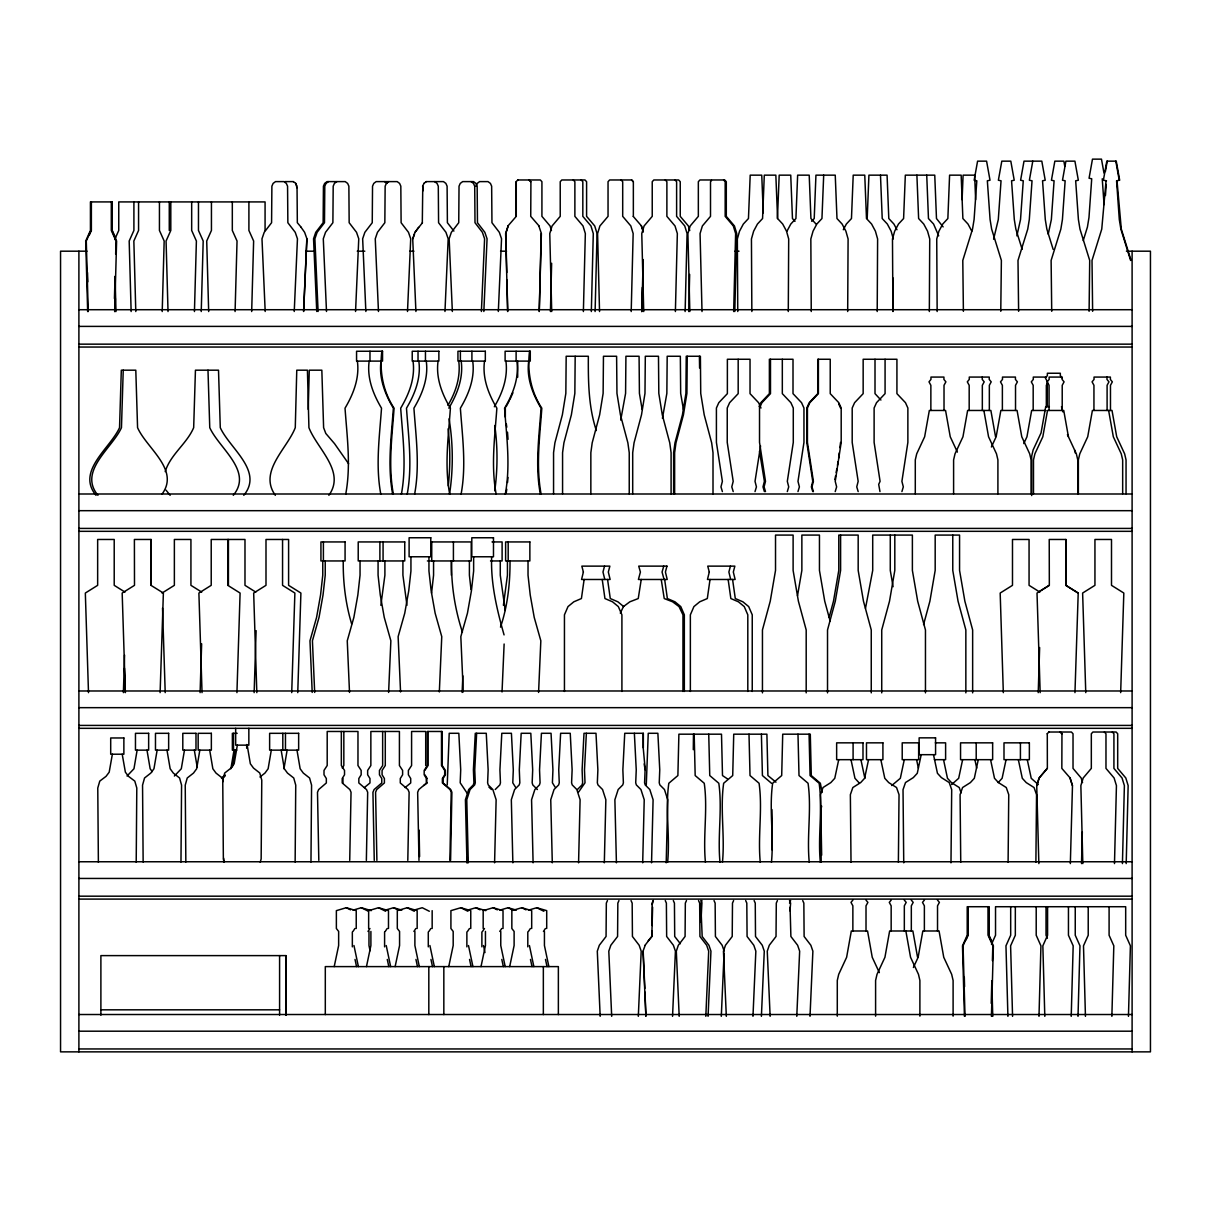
<?xml version="1.0" encoding="UTF-8"?>
<svg xmlns="http://www.w3.org/2000/svg" width="1211" height="1211" viewBox="0 0 1211 1211"><rect width="100%" height="100%" fill="white"/><g stroke="black" fill="none" stroke-linecap="round" stroke-linejoin="round"><path stroke-width="1.5" d="M788.285 311.515L788.694 238.976L786.514 231.18L782.7 224.035L777.583 218.54L775.842 175.156L764.292 175.156L762.567 218.54L757.45 224.035L753.636 231.18L751.441 238.976L751.849 311.515M847.685 311.515L848.094 238.976L845.899 231.18L842.099 224.035L836.983 218.54L835.242 175.156L815.942 175.156L814.216 218.54L811.658 221.28M877.203 311.515L877.612 238.976L875.417 231.18L871.602 224.035L866.486 218.54L864.76 175.156L853.21 175.156L851.469 218.54L846.353 224.035L843.31 229.742M893.112 278.03L892.931 311.515L892.477 238.976L894.672 231.18L898.486 224.035L903.603 218.54L905.328 175.156L934.756 175.156L936.481 218.54L943.127 226.896M929.337 311.515L929.73 238.976L927.55 231.18L923.736 224.035L918.619 218.54L916.894 175.156M180.969 862.035L181.574 785.137L179.576 777.992L173.309 773.072L170.161 768.758L166.982 750.139M223.672 862.035L223.702 858.296M295.136 862.035L295.741 785.137L293.743 777.992L287.476 773.072L284.313 768.758L281.149 750.139M310.97 862.035L311.575 785.137L309.577 777.992L303.31 773.072L300.146 768.758L296.983 750.139M136.207 862.232L136.798 788.013L134.799 781.11L128.533 776.357L125.384 772.194L122.205 754.211M898.38 862.202L899.031 794.673L896.549 787.528L888.723 782.594L884.787 778.295L880.836 759.675M950.983 862.822L951.695 789.678L949.197 782.533L941.386 777.598L937.45 773.299L933.499 754.68M1008.097 862.202L1008.748 794.673L1006.265 787.528L998.454 782.594L994.503 778.295L990.568 759.675M1035.889 862.202L1036.54 794.673L1034.058 787.528L1026.232 782.594L1022.296 778.295L1018.345 759.675M1000.77 311.318L1001.376 260.426L991.642 229.106L990.083 219.539L987.343 180.787L990.008 180.227L986.587 161.154L977.58 161.154L974.159 180.227L976.823 180.787L974.083 219.539L972.524 229.106L962.79 260.426L963.396 311.318M1089.098 311.318L1089.703 260.426L1079.97 229.106L1078.411 219.539L1075.671 180.787L1078.335 180.227L1074.914 161.154L1065.907 161.154L1062.501 180.227L1065.15 180.787L1062.425 219.539L1060.851 229.106L1051.118 260.426L1051.723 311.318M349.722 860.37L351.039 792.282L349.888 789.572L342.213 782.957L342.213 778.522L344.529 774.783L344.529 770.423L341.335 765.519L341.335 731.474M366.358 860.37L367.675 792.282L366.524 789.572L358.834 782.957L358.834 778.522L361.166 774.783L361.166 770.423L357.972 765.519L357.972 731.474L327.197 731.474L327.197 765.519L324.003 770.423L324.003 774.783L326.334 778.522L326.334 782.957L318.644 789.572L317.494 792.282L318.811 860.37M407.804 860.37L409.121 792.282L407.971 789.572L400.281 782.957L400.281 778.522L402.612 774.783L402.612 770.423L399.418 765.519L399.418 731.474L370.854 731.474L370.854 765.519L367.644 770.423L367.644 774.783L369.976 778.522L369.976 782.957L364.39 787.559M449.886 860.37L451.203 792.282L450.053 789.572L442.378 782.957L442.378 778.522L444.694 774.783L444.694 770.423L441.5 765.519L441.5 731.474M450.583 860.37L451.9 792.282L450.749 789.572L443.075 782.957L443.075 778.522L445.391 774.783L445.391 770.423L442.197 765.519L442.197 731.474L427.377 731.474L427.377 765.519L424.168 770.423L424.168 774.783L426.499 778.522L426.59 782.957L418.809 789.572L417.659 792.282L418.976 860.37M467.158 862.792L467.295 857.221M494.588 862.792L496.132 799.744L492.847 789.527L488.23 784.91L487.624 782.806L488.139 769.848L486.262 733.291L475.287 733.291L473.41 769.848L473.925 782.806L473.319 784.91L468.702 789.527L465.418 799.744L466.962 862.792M578.57 862.792L580.099 799.744L576.814 789.527L572.213 784.91L571.592 782.806L572.122 769.848L570.245 733.291L560.617 733.291L558.74 769.848L559.255 782.806L558.649 784.91L554.033 789.527L550.748 799.744L552.292 862.792M604.319 862.792L605.848 799.744L602.563 789.527L597.962 784.91L597.341 782.806L597.871 769.848L595.994 733.291L583.99 733.291L582.113 769.848L582.627 782.806L582.022 784.91L577.405 789.527M642.693 862.792L644.222 799.744L640.937 789.527L636.335 784.91L635.714 782.806L636.244 769.848L634.367 733.291M651.548 862.792L653.092 799.744L649.807 789.527L645.191 784.91L644.585 782.806L645.1 769.848L644.176 763.884M666.201 862.792L667.73 799.744L664.461 789.527L659.844 784.91L659.238 782.806L659.753 769.848L657.876 733.291L648.248 733.291L646.28 784.91M541.196 233.556L539.243 311.545L541.378 233.556L538.865 225.942M550.43 311.545L551.641 263.271M583.384 311.545L585.337 233.556L583.006 225.942L574.877 216.36L574.877 181.711L573.287 179.97M591.331 311.545L593.284 233.556L590.953 225.942L582.824 216.36L582.824 181.711L581.235 179.97M595.101 311.545L597.053 233.556L594.722 225.942L586.593 216.36L586.593 181.711L585.004 179.97L561.813 179.97L560.224 181.711L560.224 216.36L552.095 225.942L549.764 233.556L551.716 311.545M631.203 311.545L633.156 233.556L630.825 225.942L622.696 216.36L622.696 181.711L621.122 179.97M641.709 311.545L642.314 287.401M641.86 311.545L643.162 259.548M675.39 311.545L677.343 233.556L675.011 225.942L666.883 216.36L666.883 181.711L665.293 179.97M685.123 311.545L687.076 233.556L684.745 225.942L676.616 216.36L676.616 181.711L675.027 179.97M688.741 311.545L689.664 274.413M733.669 311.545L735.622 233.556L733.306 225.942L725.177 216.36L725.177 181.711L723.588 179.97M734.789 311.545L736.742 233.556L734.426 225.942L726.297 216.36L726.297 181.711L724.708 179.97L712.098 179.97L710.509 181.711L710.509 216.36L702.38 225.942L700.064 233.556L702.017 311.545M1070.342 863.594L1072.477 785.606L1070.146 777.992L1061.835 768.395L1061.956 733.76L1060.261 732.019M1081.529 863.594L1082.316 832.018M1114.483 863.594L1116.436 785.606L1114.105 777.992L1105.976 768.395L1105.976 733.76L1104.387 732.019M1122.43 863.594L1124.383 785.606L1122.052 777.992L1113.923 768.395L1113.923 733.76L1112.349 732.019M1126.2 863.594L1128.152 785.606L1125.821 777.992L1117.692 768.395L1117.692 733.76L1116.118 732.019L1092.912 732.019L1091.323 733.76L1091.323 768.395L1083.194 777.992L1080.863 785.606L1082.816 863.594M114.439 298.557L115.06 276.275L115.984 311.545M115.666 254.007L116.029 241.004L111.306 230.453L111.306 201.919M114.667 311.545L116.604 241.004L111.881 230.453L111.881 201.919M115.015 311.545L115.378 298.557M162.213 311.545L164.166 241.004L159.443 230.453L159.443 201.919M194.441 311.545L196.394 241.004L191.671 230.453L191.671 201.919M201.238 311.545L203.191 241.004L198.468 230.453L198.468 201.919M235.085 311.545L237.038 241.004L232.315 230.453L232.315 201.919M251.676 311.545L253.629 241.004L248.906 230.453L248.906 201.919M991.219 1003.359L991.824 981.077M992.399 960.671L992.808 945.821L988.085 935.255L988.085 906.721M991.431 1016.347L993.383 945.821L988.66 935.255L988.66 906.721M991.794 1016.347L992.157 1003.359M1038.993 1016.347L1040.93 945.821L1036.207 935.255L1036.207 906.721M1071.22 1016.347L1073.173 945.821L1068.45 935.255L1068.45 906.721M1078.017 1016.347L1079.97 945.821L1075.247 935.255L1075.247 906.721M1111.865 1016.347L1113.817 945.821L1109.094 935.255L1109.094 906.721M1128.455 1016.347L1130.408 945.821L1125.685 935.255L1125.685 906.721L995.533 906.721L995.533 935.255L991.476 944.308M422.306 222.718L422.775 186.191M652.623 907.236L651.79 936.481L645.054 945.261M652.108 931.002L651.942 936.481L648.233 940.72M652.26 925.522L652.063 903.118L653.183 900.575M700.957 921.859L701.911 903.118L700.791 900.575M789.981 910.899L790.616 903.118L789.496 900.575M123.386 692.631L124.566 655.06M160.109 692.631L163.379 593.042L150.951 585.337L150.951 539.47L134.391 539.47L134.497 585.337L122.175 593.042L125.338 692.631L124.445 668.215M200.103 692.631L201.647 643.783M236.932 692.631L240.096 593.042L227.774 585.337L227.774 539.47M254.143 692.631L256.111 630.628M291.715 692.631L294.879 593.042L282.557 585.337L282.557 539.47M297.755 692.631L300.903 593.042L288.596 585.337L288.596 539.47L265.996 539.47L265.996 585.337L253.674 593.042L256.823 692.631M693.298 749.7L693.464 734.184M1038.221 692.631L1039.643 647.537M1074.959 692.631L1078.214 593.042L1065.892 585.337L1065.786 539.47L1049.226 539.47L1049.332 585.337L1037.01 593.042L1040.173 692.631M1120.659 692.631L1123.823 593.042L1111.501 585.337L1111.501 539.47L1094.941 539.47L1094.941 585.337L1082.619 593.042L1085.767 692.631M308.215 409.394L309.274 370.188L321.838 370.188L323.609 427.665L325.804 433.462L334.554 443.665L348.632 463.768M777.447 218.54L779.188 175.156L790.738 175.156L792.463 218.54L795.022 221.28M823.692 175.156L821.951 218.54L816.835 224.035L813.035 231.18L810.84 238.976L811.249 311.515M867.197 218.54L868.923 175.156L887.073 175.156L888.798 218.54L893.915 224.035L896.957 229.742M962.109 199.679L963.093 175.156L974.643 175.156L975.627 199.679M294.243 311.484L297.452 238.794L295.227 232.315L287.855 222.718L287.567 186.191L286.326 183.406L283.919 181.605L275.533 181.605L273.111 183.406L271.885 186.191L271.582 222.718L264.21 232.315L261.985 238.794L265.194 311.484M306.822 238.794L303.613 311.484L306.928 238.794L304.612 232.315L301.13 227.35M355.55 311.484L358.759 238.794L356.534 232.315L349.162 222.718L348.874 186.191L347.633 183.406L345.226 181.605L327.076 181.605L324.654 183.406L323.428 186.191L323.14 222.718L315.753 232.315L313.543 238.794L316.752 311.484M388.61 692.435L390.865 640.801L384.25 617.383L380.269 594.949L378.074 575.18L378.074 560.95M407.501 311.484L410.711 238.794L408.485 232.315L401.113 222.718L400.826 186.191L399.6 183.406L397.178 181.605L376.182 181.605L373.76 183.406L372.534 186.191L372.246 222.718L364.859 232.315L362.649 238.794L365.858 311.484M444.967 311.484L448.176 238.794L445.951 232.315L438.579 222.718L438.291 186.191L437.05 183.406L434.643 181.605M439.336 691.95L441.758 636.638L435.143 613.205L431.146 590.771L428.951 571.002L428.951 556.772M462.133 692.435L462.844 675.844M481.388 311.484L484.597 238.794L482.387 232.315L475 222.718L474.712 186.191L473.486 183.406L471.064 181.605M483.84 311.484L487.064 238.794L484.839 232.315L477.467 222.718L477.164 186.191L475.938 183.406L473.516 181.605L462.678 181.605L460.256 183.406L459.03 186.191L458.742 222.718L451.355 232.315L449.145 238.794L452.354 311.484M498.326 311.484L501.536 238.794L499.326 232.315L491.954 222.718L491.651 186.191L490.425 183.406L488.003 181.605L479.617 181.605L477.195 183.406L475.968 186.191M502.035 691.95L504.124 644.01M538.577 692.435L540.833 640.801L534.218 617.383L530.221 594.949L528.026 575.18L528.026 560.95M638.318 1016.317L641.194 951.18L639.166 945.261L632.43 936.481L632.172 903.118L631.037 900.575M672.544 1016.317L675.42 951.18L673.392 945.261L666.655 936.481L666.383 903.118L665.263 900.575M705.816 1016.317L708.692 951.18L706.679 945.261L699.928 936.481L699.67 903.118L698.535 900.575M708.072 1016.317L710.948 951.18L708.919 945.261L702.183 936.481L700.821 904.511L701.941 900.575M721.302 1016.317L724.087 953.042M752.97 1016.317L755.846 951.18L753.817 945.261L747.081 936.481L746.809 903.118L745.688 900.575M761.401 1016.317L764.277 951.18L762.264 945.261L755.513 936.481L755.255 903.118L754.12 900.575M796.777 1016.317L799.654 951.18L797.625 945.261L790.889 936.481L790.072 907.236M810.008 1016.317L812.884 951.18L810.855 945.261L804.119 936.481L803.847 903.118L802.726 900.575M705.438 862.293C702.864 835.968 707.935 809.084 704.242 783.26L695.175 775.555L694.175 734.184M720 862.293C717.427 835.968 722.498 809.084 718.804 783.26L709.752 775.555L708.738 734.184M760.266 862.293C757.692 835.968 762.763 809.084 759.07 783.26L750.018 775.555L749.004 734.184M809.251 862.293C806.677 835.968 811.748 809.084 808.055 783.26L799.003 775.555L797.988 734.184M820.331 862.293C817.758 835.968 822.829 809.084 819.136 783.26L810.068 775.555L809.069 734.184M1106.052 180.787L1101.753 229.106L1092.019 260.426L1092.625 311.318M1105.446 195.546L1106.233 184.481M448.312 485.868C450.235 466.946 450.386 447.752 448.085 428.845M507.545 482.493L507.969 477.437M431.57 593.148L433.568 575.18L433.568 560.95M760.569 445.905L755.028 481.342L756.436 486.883L755.013 491.59M838.633 458.136L839.268 452.899M839.904 447.661L840.54 442.409M584.126 579.479L581.416 598.552L573.817 601.806L568.004 606.59L564.447 614.825L564.447 691.451M710.024 579.479L707.315 598.552L699.716 601.806L693.918 606.59L690.361 614.825L690.361 691.451M345.725 494.164C351.069 465.63 347.027 436.702 345.029 408.183C353.476 393.938 359.682 377.968 357.366 361.105M401.386 494.164C406.729 465.63 402.688 436.702 400.69 408.183C409.136 393.938 415.358 377.968 413.027 361.105M407.199 494.164C412.542 465.63 408.485 436.702 406.487 408.183C414.949 393.938 421.156 377.968 418.824 361.105M414.616 494.164C419.96 465.63 415.918 436.702 413.92 408.183C422.367 393.938 428.588 377.968 426.257 361.105M449.538 494.164C453.353 469.247 453.141 443.68 449.084 418.824M461.088 494.164C466.432 465.63 462.375 436.702 460.377 408.183C468.839 393.938 475.045 377.968 472.714 361.105M494.754 490.849C497.706 469.232 497.766 447.116 494.784 425.5M505.275 494.164C510.618 465.63 506.576 436.702 504.578 408.183C513.025 393.938 519.231 377.968 516.915 361.105M506.289 492.499L506.773 489.183M641.24 579.479L638.242 598.552L629.856 601.806L623.438 606.59L620.304 613.175M137.131 750.139L133.967 768.758L127.049 776.024M157.142 750.139L153.964 768.758L150.815 773.072L144.548 777.992L142.55 785.137L143.14 862.035M184.466 750.139L181.302 768.758L174.384 776.024M199.83 750.139L196.666 768.758L193.503 773.072L187.236 777.992L185.238 785.137L185.843 862.035M230.877 768.758L234.041 750.139M232.33 766.896L235.176 750.139M237.341 745.143L234.162 763.763L231.013 768.077L224.746 772.996L222.748 780.141L223.354 858.917L224.292 862.247M271.294 750.139L268.131 768.758L264.967 773.072L259.956 777.008M283.964 768.758L287.128 750.139M797.504 595.767L801.864 570.411L801.864 535.08L819.453 535.08L819.453 570.411L824.736 601.201L830.095 620.971M112.366 754.211L109.187 772.194L106.038 776.357L99.771 781.11L97.773 788.013L98.379 862.232M380.859 605.303L384.901 575.18L384.901 560.95M503.413 605.303L507.439 575.18L507.439 560.95M834.894 479.556L835.545 475.984M836.18 472.411L836.816 468.824M837.467 465.251L838.103 461.679M1032.786 161.154L1029.38 180.227L1032.029 180.787L1029.305 219.539L1027.745 229.106L1017.997 260.426L1018.618 311.318M1105.386 171.568L1107.248 161.154M297.043 187.705L297.331 222.718L301.236 227.35M334.206 966.605L338.641 945.534L338.641 931.426L336.37 928.504L336.37 910.642L346.301 907.72L356.231 910.642L356.231 928.504M366.464 966.605L370.899 945.534L370.899 931.426M395.134 966.605L399.569 945.534L399.569 931.426L397.299 928.504L397.299 910.642L407.229 907.72L417.159 910.642L417.159 928.504M448.751 966.605L453.186 945.534L453.186 931.426L450.916 928.504L450.916 910.642L460.846 907.72L470.761 910.642L470.761 928.504M481.009 966.605L485.444 945.534L485.444 931.426M509.68 966.605L514.115 945.534L514.115 931.426L511.844 928.504L511.844 910.642L521.774 907.72L531.69 910.642L531.69 928.504M838.723 759.675L834.773 778.295L830.837 782.594L823.026 787.528L820.528 794.673L821.194 862.202M868.559 759.675L864.609 778.295L860.673 782.594L852.847 787.528L850.364 794.673L851.015 862.202M904.284 759.675L900.333 778.295L891.705 785.561M921.208 754.68L917.272 773.299L913.321 777.598L905.51 782.533L903.028 789.678L903.739 862.822M962.624 759.675L958.673 778.295L951.604 784.577M978.276 759.675L974.325 778.295L970.389 782.594L962.578 787.528L960.081 794.673L960.747 862.202M1006.069 759.675L1002.118 778.295L998.182 782.594M604.516 566.127L602.987 572.046L604.789 579.479M730.415 566.127L728.886 572.046L730.687 579.479M821.694 806.208L820.816 809.538L821.663 855.193M620.713 420.096L625.587 393.393L625.92 356.261L639.075 356.261L639.423 393.393L642.148 409.469M662.432 418.34L666.852 393.393L667.185 356.261L680.34 356.261L680.673 393.393L683.413 409.469M829.111 617.383L833.486 601.201L838.784 570.411L838.784 535.08L858.175 535.08L858.175 570.411L863.473 601.201L871.254 629.962L871.254 692.859M865.471 608.391L872.707 570.411L872.707 535.08L912.383 535.08L912.383 570.411L917.681 601.201L925.461 629.962L925.461 692.859M923.569 624.573L929.897 601.201L935.18 570.411L935.18 535.08L959.566 535.08L959.566 570.411L964.864 601.201L972.645 629.962L972.645 692.859M260.214 862.247L261.152 858.917L261.773 780.141L259.775 772.996L253.508 768.077L250.344 763.763L247.18 745.143M663.749 566.127L662.069 572.046L664.052 579.479M447.237 784.91L449.205 733.291L458.833 733.291L460.71 769.848L460.195 782.806L467.174 793.25M1036.843 785.606L1039.235 777.992L1047.364 768.395L1047.288 733.76M993.595 239.233L998.303 219.539L1001.043 180.787L998.379 180.227L1001.8 161.154L1010.807 161.154L1014.228 180.227L1011.563 180.787L1014.303 219.539L1015.862 229.106L1022.16 249.36M1016.862 235.857L1020.525 219.539L1023.265 180.787L1020.601 180.227L1024.006 161.154L1041.808 161.154L1045.214 180.227L1042.55 180.787L1045.29 219.539L1046.849 229.106L1053.146 249.36M1048.226 234.162L1051.36 219.539L1054.085 180.787L1051.436 180.227L1054.842 161.154L1063.863 161.154L1064.787 166.361M1083.224 240.595L1087.417 227.093L1088.977 217.526L1091.716 178.774L1089.067 178.229L1092.473 159.141L1101.48 159.141L1103.963 173.022M500.491 627.147C507.636 605.984 510.164 583.233 510.013 560.95M412.875 238.794L414.54 233.935M645.206 945.261L643.026 951.18L645.902 1016.317L644.994 992.112M165.211 471.624C170.388 454.519 186.918 443.65 193.669 427.665L195.44 370.188L218.51 370.188L220.281 427.665C229.621 448.388 263.831 471.109 243.789 495.314M424.001 183.406L422.609 186.191L423.214 190.702M607.453 900.575L606.333 903.118L606.06 936.481L599.324 945.261L597.295 951.18L600.172 1016.317M618.957 900.575L617.837 903.118L617.58 936.481L610.828 945.261L608.8 951.18L611.691 1016.317M653.335 900.575L652.214 904.511M686.47 900.575L685.335 903.118L685.078 936.481L678.327 945.261L676.313 951.18L679.189 1016.317M733.609 900.575L732.488 903.118L732.216 936.481L725.48 945.261L723.451 951.18L726.328 1016.317M777.417 900.575L776.296 903.118L776.024 936.481L769.288 945.261L767.259 951.18L770.135 1016.317M789.527 903.118L790.647 900.575M89.357 234.979L91.37 230.453L91.37 201.919M114.712 239.506L118.754 230.453L118.754 201.919L265.073 201.919L265.073 230.453M509.846 399.691L512.919 392.803M966.121 939.781L968.149 935.255L968.149 906.721M759.025 406.684L760.826 402.688L769.379 393.651L769.379 359.258L793.008 359.258L793.008 393.651L801.561 402.688L803.953 408.016L803.953 442.409L797.988 481.342L799.396 486.883L797.973 491.59M991.4 446.995L996.153 436.762L1000.846 410.468L1017.073 410.468L1021.766 436.762L1029.683 453.807L1031.106 459.923L1031.106 493.755M1023.795 443.589L1026.958 436.762L1031.651 410.468L1045.941 410.468M913.382 967.513L918.135 957.295L922.827 930.987L939.055 930.987L943.747 957.295L951.664 974.325L953.102 980.456L953.102 1016.165M578.616 792.009L585.004 782.806L584.489 769.848L586.366 733.291M447.903 405.352C455.881 391.986 460.74 376.803 458.742 361.105M448.842 408.183C457.289 393.938 463.51 377.968 461.179 361.105M494.33 406.76C502.55 392.97 508.075 377.393 505.91 361.105M506.092 406.76L509.089 401.098M786.983 231.18L790.798 224.035L795.915 218.54L797.64 175.156L809.205 175.156L810.931 218.54L816.047 224.035M1047.576 383.009L1046.334 385.31L1046.334 406.866M342.229 767.971L343.833 765.519L343.833 731.474M424.864 770.423L428.058 765.519L428.058 731.474M352.976 931.426L354.944 928.504M367.993 931.426L369.96 928.504M385.234 931.426L387.202 928.504M413.905 931.426L415.873 928.504M428.906 931.426L430.889 928.504M467.507 931.426L469.474 928.504M482.523 931.426L484.491 928.504M499.765 931.426L501.748 928.504M528.435 931.426L530.403 928.504M543.451 931.426L545.419 928.504M328.862 495.314C345.968 471.518 317.085 448.781 308.926 427.665L307.427 370.188L296.771 370.188L295.272 427.665C287.113 448.781 258.246 471.518 275.336 495.314M415.101 232.315L418.582 227.35M162.107 494.027C179.955 469.641 146.576 448.267 137.57 427.665L135.799 370.188L121.312 370.188L119.541 427.665C110.201 448.388 75.975 471.109 96.017 495.314M233.284 495.314C253.311 471.109 219.1 448.388 209.76 427.665L207.989 370.188M852.953 899.97L851 902.392L852.862 905.828L852.862 930.987M891.266 899.97L889.298 902.392L891.16 905.828L891.16 930.987M924.462 899.97L922.51 902.392L924.371 905.828L924.371 930.987M422.472 222.718L414.934 232.315L412.709 238.794L415.918 311.484M507.954 225.942L516.264 216.36L516.264 181.711M1047.182 768.395L1039.053 777.992L1036.722 785.606L1038.856 863.594M517.854 179.97L516.083 181.711L516.083 216.36M1047.182 733.76L1048.953 732.019M405.125 787.559L410.711 782.957L410.711 778.522L408.379 774.783L408.379 770.423L411.589 765.519L411.589 731.474L425.712 731.474L425.712 765.519M495.223 789.527L499.84 784.91L500.446 782.806L499.916 769.848L501.793 733.291L511.42 733.291L513.297 769.848L512.783 782.806L515.447 787.105M221.462 777.992L225.216 775.04M222.582 777.992L225.095 776.024M423.714 785.561L427.195 782.957M328.438 181.605L326.016 183.406L324.79 186.191L324.487 222.718L317.115 232.315L314.89 238.794L318.099 311.484M336.84 181.605L334.418 183.406L333.192 186.191L332.889 222.718L325.517 232.315L323.292 238.794L326.501 311.484M388.792 181.605L386.37 183.406L385.143 186.191L384.841 222.718L377.469 232.315L375.259 238.794L378.468 311.484M423.835 183.406L426.423 181.605M162.047 593.042L174.369 585.337L174.369 539.47L190.929 539.47L190.929 585.337L201.707 592.088M1039.992 591.119L1049.226 585.337M353.052 910.142L361.317 907.72L371.247 910.642M388.489 928.504L388.489 910.642L378.559 907.72L368.644 910.642L368.644 928.504M385.31 910.142L393.575 907.72L401.84 910.142M413.98 910.142L422.245 907.72L429.33 911.262M467.582 910.142L475.847 907.72L485.778 910.642M503.019 928.504L503.019 910.642L493.104 907.72L483.174 910.642L483.174 928.504M499.84 910.142L508.12 907.72L516.386 910.142M528.511 910.142L536.776 907.72L546.706 910.642L546.706 928.504M517.672 179.97L540.333 179.97L541.923 181.711L541.923 216.36L550.051 225.942L551.444 230.514M711.417 179.97L699.928 179.97L698.338 181.711L698.338 216.36L690.209 225.942L687.893 233.556L689.831 311.545M284.903 181.605L293.395 181.605M426.257 181.605L434.81 181.605M435.067 181.605L443.453 181.605L445.875 183.406L447.101 186.191L447.389 222.718L453.898 231.074M87.01 251.192L60.55 251.192L60.55 1051.859L1150.45 1051.859L1150.45 251.192L1126.427 251.192M305.808 251.192L313.785 251.192M357.26 251.192L364.814 251.192M409.802 251.192L413.95 251.192M500.552 251.192L506.561 251.192M735.016 251.192L739.013 251.192M78.897 309.713L1132.103 309.713M78.897 326.395L1132.103 326.395M78.897 344.151L1132.103 344.151M78.897 347.042L1132.103 347.042M1046.243 377.075L1033.286 377.075L1033.286 379.437L1031.318 381.859L1033.18 385.31L1033.18 410.468M1049.377 406.624L1045.729 406.624L1041.051 432.933L1033.119 449.962L1031.696 456.078L1031.696 495.556M1061.472 406.624L1062.895 411.891M78.897 493.997L1132.103 493.997M78.897 510.679L1132.103 510.679M78.897 528.42L1132.103 528.42M78.897 531.326L1132.103 531.326M430.753 541.938L471.23 541.938L471.23 560.95L427.392 560.95M492.014 541.938L502.111 541.938L502.111 560.95L490.531 560.95M78.897 690.981L1132.103 690.981M78.897 707.663L1132.103 707.663M78.897 725.419L1132.103 725.419M78.897 728.326L1132.103 728.326M1048.771 732.019L1071.432 732.019L1073.022 733.76L1073.022 768.395L1081.151 777.992L1082.543 782.563M237.174 733.321L232.376 733.321L232.376 750.139L236.826 750.139M935.316 742.843L945.609 742.843L945.609 759.675L934.377 759.675M78.897 861.763L1132.103 861.763M78.897 878.444L1132.103 878.444M78.897 896.185L1132.103 896.185M78.897 899.092L1132.103 899.092M100.891 1009.823L279.59 1009.823M78.897 1014.515L1132.103 1014.515M78.897 1031.197L1132.103 1031.197M78.897 1048.953L1132.103 1048.953M1106.491 180.787L1103.388 180.227L1106.809 161.154L1116.254 161.154L1119.675 180.227L1116.572 180.787L1119.297 219.539L1120.871 229.106L1130.605 260.426M536.776 907.72L543.86 911.262M521.774 907.72L526.013 909.839M508.12 907.72L512.359 909.839M493.104 907.72L497.343 909.839M475.847 907.72L480.101 909.839M460.846 907.72L467.915 911.262M407.229 907.72L414.313 911.262M393.575 907.72L397.829 909.839M378.559 907.72L385.643 911.262M361.317 907.72L368.401 911.262M346.301 907.72L350.554 909.839M1078.108 593.042L1065.786 585.337L1065.892 539.47M1039.84 592.088L1029.062 585.337L1029.062 539.47L1012.487 539.47L1012.487 585.337L1000.18 593.042L1003.329 692.631M255.763 592.088L244.985 585.337L244.985 539.47L211.214 539.47L211.214 585.337L198.892 593.042L202.04 692.631M124.99 592.088L114.212 585.337L114.212 539.47L97.652 539.47L97.652 585.337L85.33 593.042L88.494 692.631M1038.296 784.577L1031.227 778.295L1027.276 759.675M727.478 778.9L722.498 775.555L721.499 734.184L678.887 734.184L677.888 775.555L668.82 783.26C665.127 809.084 670.198 835.968 667.624 862.293M384.568 181.605L386.99 183.406M293.289 181.605L295.817 183.406L296.937 187.705M623.68 606.59L617.882 601.806L610.283 598.552L607.574 579.479M537.381 789.527L532.779 784.91L532.174 782.806L532.689 769.848L530.812 733.291L521.184 733.291L519.307 769.848L519.837 782.806L519.216 784.91L514.614 789.527L511.33 799.744L512.859 862.792M488.926 787.105L491.484 789.527M880.927 400.039L875.008 393.651L875.008 359.258M775.948 782.17L767.91 775.555L766.896 734.184L733.73 734.184L732.716 775.555L723.663 783.26C719.97 809.084 725.026 835.968 722.452 862.293M771.483 783.26L762.415 775.555L761.401 734.184M555.077 787.105L552.413 782.806L552.927 769.848L551.05 733.291L541.423 733.291L539.546 769.848L540.076 782.806L539.455 784.91L534.853 789.527L531.568 799.744L533.097 862.792M858.887 782.594L854.951 778.295L851 759.675M631.612 179.97L633.202 181.711M1060.427 732.019L1062.017 733.76M530.736 181.711L529.146 179.97L530.918 181.711L530.736 216.36L539.046 225.942M633.202 216.36L641.482 225.942L643.344 232.028M1062.289 378.029L1060.321 375.592L1060.321 373.245L1047.364 373.245L1047.364 375.592L1045.411 378.029L1047.273 381.465L1047.273 406.624M937.42 899.97L939.388 902.392L937.526 905.828L937.526 930.987M911.232 899.97L913.185 902.392L911.323 905.828L911.323 930.987M904.223 899.97L906.176 902.392L904.329 905.828L904.329 930.987M865.91 899.97L867.878 902.392L866.016 905.828L866.016 930.987M166.043 490.152L170.145 495.314M97.955 495.314C77.913 471.109 112.123 448.388 121.463 427.665L123.234 370.188M152.253 771.634L150.149 768.758L146.985 750.139M680.385 943.747L674.709 936.481L674.436 903.118L673.316 900.575M424.864 774.783L427.195 778.522M971.812 231.18L967.998 224.035L962.881 218.54L961.156 175.156L949.591 175.156L947.865 218.54L942.748 224.035L938.934 231.18L936.739 238.976L937.147 311.515M1067.436 434.628L1076.352 453.807L1077.775 459.923L1077.775 493.755M957.386 452.097L950.241 436.762L945.564 410.468L929.337 410.468L924.644 436.762L916.712 453.807L915.289 459.923L915.289 493.755M879.368 972.63L872.238 957.295L867.545 930.987L851.318 930.987L846.625 957.295L838.708 974.325L837.285 980.456L837.285 1016.165M838.754 404.02L840.54 408.016M760.992 408.016L758.586 402.688L750.033 393.651L750.033 359.258L727.372 359.258L727.372 393.651L718.804 402.688L716.412 408.016L716.412 442.409L722.377 481.342L720.969 486.883L722.392 491.59M1047.394 938.268L1046.032 935.255L1046.032 906.721M992.399 942.794L989.024 935.255L989.024 906.721L967.211 906.721L967.211 935.255L962.488 945.821L964.44 1016.347M115.62 237.992L112.245 230.453L112.245 201.919L90.431 201.919L90.431 230.453L85.709 241.004L87.661 311.545M714.021 900.575L715.141 903.118L715.413 936.481L722.15 945.261L724.178 951.18M295.711 183.406L296.937 186.191M961.095 792.887L959.233 787.528L951.422 782.594L947.471 778.295L943.536 759.675M351.644 623.892C345.544 603.638 342.985 582.113 343.243 560.95M1131.044 260.426L1121.31 229.106L1117.011 180.787M1069.964 777.992L1072.401 785.606M689.755 230.514L688.363 225.942L680.234 216.36L680.234 181.711L678.644 179.97L653.819 179.97L652.229 181.711L652.229 216.36L644.101 225.942L641.769 233.556L643.722 311.545M641.33 225.942L642.269 228.985M938.707 235.857L933.575 224.035L928.459 218.54L926.733 175.156M893.324 238.976L891.145 231.18L887.33 224.035L882.213 218.54L880.488 175.156M223.263 781.564L222.264 777.992L215.997 773.072L212.848 768.758L209.685 750.139M596.342 430.586C588.395 406.548 588.228 381.298 588.334 356.261L566.173 356.261L565.84 393.393L562.358 414.843L554.91 442.832L553.563 452.702L553.563 493.846M1074.581 449.962L1075.292 453.02M504.064 634.912C496.888 609.511 490.637 583.43 491.651 556.772M462.435 632.218C454.973 609.33 451.128 585.08 451.582 560.95M974.9 759.675L976.702 768.137M916.576 759.675L918.362 768.137M860.915 759.675L864.866 778.295M545.495 959.43L547.024 966.605M530.479 959.43L532.007 966.605M501.808 959.43L503.337 966.605M469.55 959.43L471.079 966.605M430.965 959.43L432.494 966.605M415.948 959.43L417.477 966.605M387.278 959.43L388.807 966.605M355.02 959.43L356.549 966.605M548.871 966.605L544.435 945.534L544.435 931.426M529.419 945.534L533.854 966.605M505.199 966.605L500.764 945.534L500.764 931.426M483.507 945.534L484.99 952.557M468.49 945.534L472.926 966.605M429.905 945.534L434.34 966.605M419.324 966.605L414.889 945.534L414.889 931.426M386.218 945.534L390.653 966.605M370.082 950.802L368.977 945.534L368.977 931.426M353.96 945.534L358.395 966.605M1115.815 161.154L1119.221 180.227M1108.625 410.468L1113.318 436.762L1121.25 453.807L1122.673 459.923L1122.673 493.755M1068.435 436.762L1063.742 410.468L1047.515 410.468L1042.822 436.762L1034.905 453.807L1033.483 459.923L1033.483 493.755M995.563 436.762L990.87 410.468L967.634 410.468L962.957 436.762L955.025 453.807L953.602 459.923L953.602 493.755M983.877 410.468L988.554 436.762L996.486 453.807L997.909 459.923L997.909 493.755M917.56 957.295L912.867 930.987L889.631 930.987L884.938 957.295L877.021 974.325L875.598 980.456L875.598 1016.165M905.858 930.987L910.551 957.295L918.468 974.325L919.891 980.456L919.891 1016.165M505.244 610.48L500.279 575.18L500.279 560.95M406.957 605.303L402.915 575.18L402.915 560.95M893.097 586.714L890.282 570.411L890.282 535.08M194.32 750.139L197.166 766.896M661.236 579.479L664.233 598.552L672.62 601.806L679.023 606.59L682.959 614.825L682.959 691.451M645.236 769.848L643.223 747.853L643.223 733.291M541.12 494.164C535.777 465.63 539.818 436.702 541.817 408.183C530.645 391.244 527.133 371.277 529.525 351.251M540.348 494.164C535.005 465.63 539.062 436.702 541.06 408.183C532.598 393.938 526.391 377.968 528.723 361.105M496.162 494.164C490.818 465.63 494.86 436.702 496.858 408.183C488.411 393.938 482.205 377.968 484.521 361.105M449.705 494.164C444.361 465.63 448.403 436.702 450.401 408.183C441.954 393.938 435.733 377.968 438.064 361.105M393.378 494.164C388.035 465.63 392.076 436.702 394.075 408.183C382.903 391.244 379.376 371.277 381.843 351.251M392.667 494.164C387.323 465.63 391.365 436.702 393.363 408.183C384.916 393.938 378.71 377.968 381.026 361.105M380.799 494.164C375.455 465.63 379.512 436.702 381.51 408.183C373.049 393.938 366.842 377.968 369.173 361.105M506.304 423.835L506.788 427.18M732.579 579.479L735.289 598.552L742.888 601.806L748.686 606.59L752.243 614.825L752.243 691.451M728.144 579.479L730.838 598.552L738.453 601.806L744.25 606.59L747.808 614.825L747.808 691.451M664.657 579.479L667.367 598.552L674.966 601.806L680.764 606.59L684.336 614.825L684.336 691.451M602.23 579.479L604.94 598.552L612.539 601.806L618.337 606.59L621.909 614.825L621.909 691.451M759.494 451.158L764.398 481.342L762.991 486.883L764.398 491.59M470.988 589.56L469.399 575.18L469.399 560.95M772.27 850.046L771.937 809.538M507.5 432.191L508.03 439.336M1102.237 178.774L1104.054 204.614M771.452 862.293C774.026 835.968 768.955 809.084 772.648 783.26L781.7 775.555L782.715 734.184L810.295 734.184L811.294 775.555L820.362 783.26L822.133 792.463M643.177 951.18L644.827 988.403M463.253 691.95L460.831 636.638L467.446 613.205L471.427 590.771L473.637 571.002L473.637 556.772M400.553 691.95L398.131 636.638L404.746 613.205L408.743 590.771L410.938 571.002L410.938 556.772M349.51 692.435L347.254 640.801L353.869 617.383L357.851 594.949L360.045 575.18L360.045 560.95M314.678 692.435L312.423 640.801L319.038 617.383L323.034 594.949L325.229 575.18L325.229 560.95M312.211 692.435L309.971 640.801L316.586 617.383L320.567 594.949L322.762 575.18L322.762 560.95M763.263 212.879L761.749 175.156L750.199 175.156L748.459 218.54L743.342 224.035L739.527 231.18L737.348 238.976L737.756 311.515M162.531 608.073L165.211 692.631M1085.45 1016.347L1083.497 945.821L1088.22 935.255L1088.22 906.721M1044.805 1016.347L1042.853 945.821L1047.576 935.255L1047.576 906.721M1012.563 1016.347L1010.61 945.821L1015.333 935.255L1015.333 906.721M1007.915 1016.347L1005.963 945.821L1010.685 935.255L1010.685 906.721M991.779 981.077L992.763 1016.347M964.304 977.368L964.562 986.647M965.016 1016.347L963.063 945.821L967.786 935.255L967.786 906.721M208.67 311.545L206.718 241.004L211.441 230.453L211.441 201.919M168.026 311.545L166.074 241.004L170.796 230.453L170.796 201.919M135.799 311.545L133.846 241.004L138.569 230.453L138.569 201.919M131.136 311.545L129.183 241.004L133.906 230.453L133.906 201.919M87.525 272.566L87.782 281.845M88.236 311.545L86.284 241.004L91.022 230.453L91.022 201.919M699.595 368.038L699.398 356.261M616.414 862.792L614.885 799.744L618.17 789.527L622.772 784.91L623.377 782.806L622.863 769.848L624.74 733.291L643.344 733.291L643.344 747.853M599.536 311.545L597.583 233.556L599.914 225.942L608.043 216.36L608.043 181.711L609.633 179.97L631.764 179.97L633.353 181.711L633.353 216.36M506.788 272.551L505.804 233.556L508.136 225.942L505.623 233.556L507.681 311.545L506.97 279.983M468.309 862.792L466.78 799.744L470.065 789.527L474.667 784.91L475.287 782.806L474.757 769.848L476.634 733.291M419.097 830.11L419.596 856.586M376.893 860.37L375.577 792.282L376.727 789.572L384.402 782.957L384.402 778.522L382.086 774.783L382.086 770.423L385.28 765.519L385.28 731.474M374.26 860.37L372.943 792.282L374.093 789.572L381.768 782.957L381.768 778.522L379.452 774.783L379.452 770.423L382.646 765.519L382.646 731.474M1132.103 251.192L1132.103 1051.859M1126.048 493.755L1126.048 459.923L1124.625 453.807L1116.709 436.762L1112.016 410.468L1092.398 410.468L1087.72 436.762L1079.788 453.807L1078.365 459.923L1078.365 493.755M1110.472 410.468L1110.472 385.31L1112.334 381.859L1110.381 379.437L1110.381 377.075L1094.033 377.075L1094.033 379.437L1092.08 381.859L1093.942 385.31L1093.942 410.468M1106.99 377.075L1106.99 379.437L1108.958 381.859L1107.096 385.31L1107.096 410.468M1062.214 410.468L1062.214 385.31L1064.075 381.859L1062.108 379.437L1062.108 377.075L1049.15 377.075L1049.15 379.437L1047.197 381.859L1049.059 385.31L1049.059 410.468M1020.419 742.843L1020.419 759.675M1015.529 410.468L1015.529 385.31L1017.391 381.859L1015.439 379.437L1015.439 377.075L1002.481 377.075L1002.481 379.437L1000.513 381.859L1002.375 385.31L1002.375 410.468M989.342 410.468L989.342 385.31L991.203 381.859L989.236 379.437L989.236 377.075L969.269 377.075L969.269 379.437L967.317 381.859L969.178 385.31L969.178 410.468M982.333 410.468L982.333 385.31L984.195 381.859L982.242 379.437L982.242 377.075M976.202 742.843L976.202 759.675M965.848 692.859L965.848 629.962L958.052 601.201L952.769 570.411L952.769 535.08M944.02 410.468L944.02 385.31L945.882 381.859L943.929 379.437L943.929 377.075L930.956 377.075L930.956 379.437L929.004 381.859L930.865 385.31L930.865 410.468M901.907 491.59L903.315 486.883L901.907 481.342L907.872 442.409L907.872 408.016L905.48 402.688L896.927 393.651L896.927 359.258L863.155 359.258L863.155 393.651L854.603 402.688L852.196 408.016L852.196 442.409L858.16 481.342L856.752 486.883L858.175 491.59M894.808 535.08L894.808 570.411L889.51 601.201L881.729 629.962L881.729 692.859M885.074 359.258L885.074 393.651L876.522 402.688L874.115 408.016L874.115 442.409L880.079 481.342L878.686 484.37L879.973 491.59M853.089 742.843L853.089 759.675M840.601 535.08L840.601 570.411L835.302 601.201L827.522 629.962L827.522 692.859M835.212 491.59L836.634 486.883L835.227 481.342L841.191 442.409L841.191 408.016L838.799 402.688L830.231 393.651L830.231 359.258L817.743 359.258L817.743 393.651L809.19 402.688L806.783 408.016L806.783 442.409L812.748 481.342L811.355 486.883L812.763 491.59M818.394 359.258L818.394 393.651L809.826 402.688L807.434 408.016L807.434 442.409L813.398 481.342L811.991 486.883L813.414 491.59M806.193 692.859L806.193 629.962L798.397 601.201L793.114 570.411L793.114 535.08L775.524 535.08L775.524 570.411L770.241 601.201L762.446 629.962L762.446 692.859M787.301 491.59L788.724 486.883L787.317 481.342L793.281 442.409L793.281 408.016L790.889 402.688L782.321 393.651L782.321 359.258M770.484 359.258L770.484 393.651L761.916 402.688L759.524 408.016L759.524 442.409L765.488 481.342L764.08 486.883L765.503 491.59M738.18 359.258L738.18 393.651L729.627 402.688L727.236 408.016L727.236 442.409L733.2 481.342L731.792 486.883L733.215 491.59M713.007 493.846L713.007 452.702L711.659 442.832L704.212 414.843L700.73 393.393L700.397 356.261L686.243 356.261L685.91 393.393L682.429 414.843L674.981 442.832L673.634 452.702L673.634 493.846M687.242 356.261L686.909 393.393L683.428 414.843L675.98 442.832L674.633 452.702L674.633 493.846M671.091 493.846L671.091 452.702L669.744 442.832L662.296 414.843L658.814 393.393L658.481 356.261L645.312 356.261L644.979 393.393L641.497 414.843L634.049 442.832L632.702 452.702L632.702 493.846M629.236 493.846L629.236 452.702L627.873 442.832L620.426 414.843L616.959 393.393L616.611 356.261L603.456 356.261L603.123 393.393L599.642 414.843L592.194 442.832L590.847 452.702L590.847 493.846M575.18 356.261L574.847 393.393L571.365 414.843L563.917 442.832L562.57 452.702L562.57 493.846M558.362 1014.591L558.362 966.605L325.305 966.605L325.305 1014.591M543.345 966.605L543.345 1014.591M527.799 932.001L527.799 946.866M517.687 361.105L517.687 377.242M516.113 351.251L516.113 361.105M508.181 541.938L508.181 560.95M505.335 408.183L505.335 417.144M481.887 932.001L481.887 946.866M471.912 351.251L471.912 361.105M466.871 932.001L466.871 946.866M460.377 351.251L460.377 361.105M453.414 541.938L453.414 560.95M451.37 560.95L451.37 575.18M443.831 966.605L443.831 1014.591M432.16 910.642L432.16 928.504M431.737 541.938L431.737 560.95M428.815 966.605L428.815 1014.591M428.285 932.001L428.285 946.866M426.499 778.522L426.499 782.957M425.455 351.251L425.455 361.105M418.022 351.251L418.022 361.105M384.598 932.001L384.598 946.866M383.07 541.938L383.07 560.95M379.891 541.938L379.891 560.95M369.976 351.251L369.976 361.105M352.34 932.001L352.34 946.866M342.955 778.522L342.955 782.957M323.398 541.938L323.398 560.95M286.023 1015.166L286.023 955.615L100.891 955.615L100.891 1015.166M285.993 955.615L285.993 1015.166M285.463 733.321L285.463 750.139M282.814 733.321L282.814 750.139M279.59 955.615L279.59 1015.166M248.845 728.326L248.845 745.143L235.661 745.143L235.661 728.326M246.696 744.538L246.696 748.277M233.511 733.321L233.511 750.139M228.425 539.47L228.425 585.337M169.268 201.919L169.268 230.453M151.057 539.47L151.057 585.337M78.897 251.192L78.897 1051.859M583.369 572.046L581.568 579.479L610.132 579.479L608.331 572.046L609.86 566.127L581.84 566.127L583.369 572.046M709.283 572.046L707.466 579.479L735.138 579.479L733.321 572.046L734.85 566.127L707.754 566.127L709.283 572.046M666.943 566.127L665.414 572.046L667.216 579.479L638.409 579.479L640.407 572.046L638.727 566.127L666.943 566.127M382.54 351.251L356.564 351.251L356.564 361.105L382.54 361.105L382.54 351.251M438.866 351.251L412.224 351.251L412.224 361.105L438.866 361.105L438.866 351.251M485.323 351.251L457.94 351.251L457.94 361.105L485.323 361.105L485.323 351.251M530.282 351.251L505.108 351.251L505.108 361.105L530.282 361.105L530.282 351.251M430.783 537.76L409.106 537.76L409.106 556.772L430.783 556.772L430.783 537.76M493.482 537.76L471.806 537.76L471.806 556.772L493.482 556.772L493.482 537.76M345.074 541.938L320.93 541.938L320.93 560.95L345.074 560.95L345.074 541.938M404.746 541.938L358.214 541.938L358.214 560.95L404.746 560.95L404.746 541.938M529.858 541.938L505.623 541.938L505.623 560.95L529.858 560.95L529.858 541.938M148.65 733.321L135.465 733.321L135.465 750.139L148.65 750.139L148.65 733.321M168.647 733.321L155.477 733.321L155.477 750.139L168.647 750.139L168.647 733.321M195.985 733.321L182.8 733.321L182.8 750.139L195.985 750.139L195.985 733.321M211.35 733.321L198.165 733.321L198.165 750.139L211.35 750.139L211.35 733.321M298.648 733.321L269.629 733.321L269.629 750.139L298.648 750.139L298.648 733.321M123.87 737.968L110.701 737.968L110.701 754.211L123.87 754.211L123.87 737.968M935.573 737.847L919.134 737.847L919.134 754.68L935.573 754.68L935.573 737.847M862.989 742.843L836.65 742.843L836.65 759.675L862.989 759.675L862.989 742.843M882.91 742.843L866.486 742.843L866.486 759.675L882.91 759.675L882.91 742.843M918.649 742.843L902.21 742.843L902.21 759.675L918.649 759.675L918.649 742.843M992.642 742.843L960.55 742.843L960.55 759.675L992.642 759.675L992.642 742.843M1029.365 742.843L1003.995 742.843L1003.995 759.675L1029.365 759.675L1029.365 742.843"/></g></svg>
